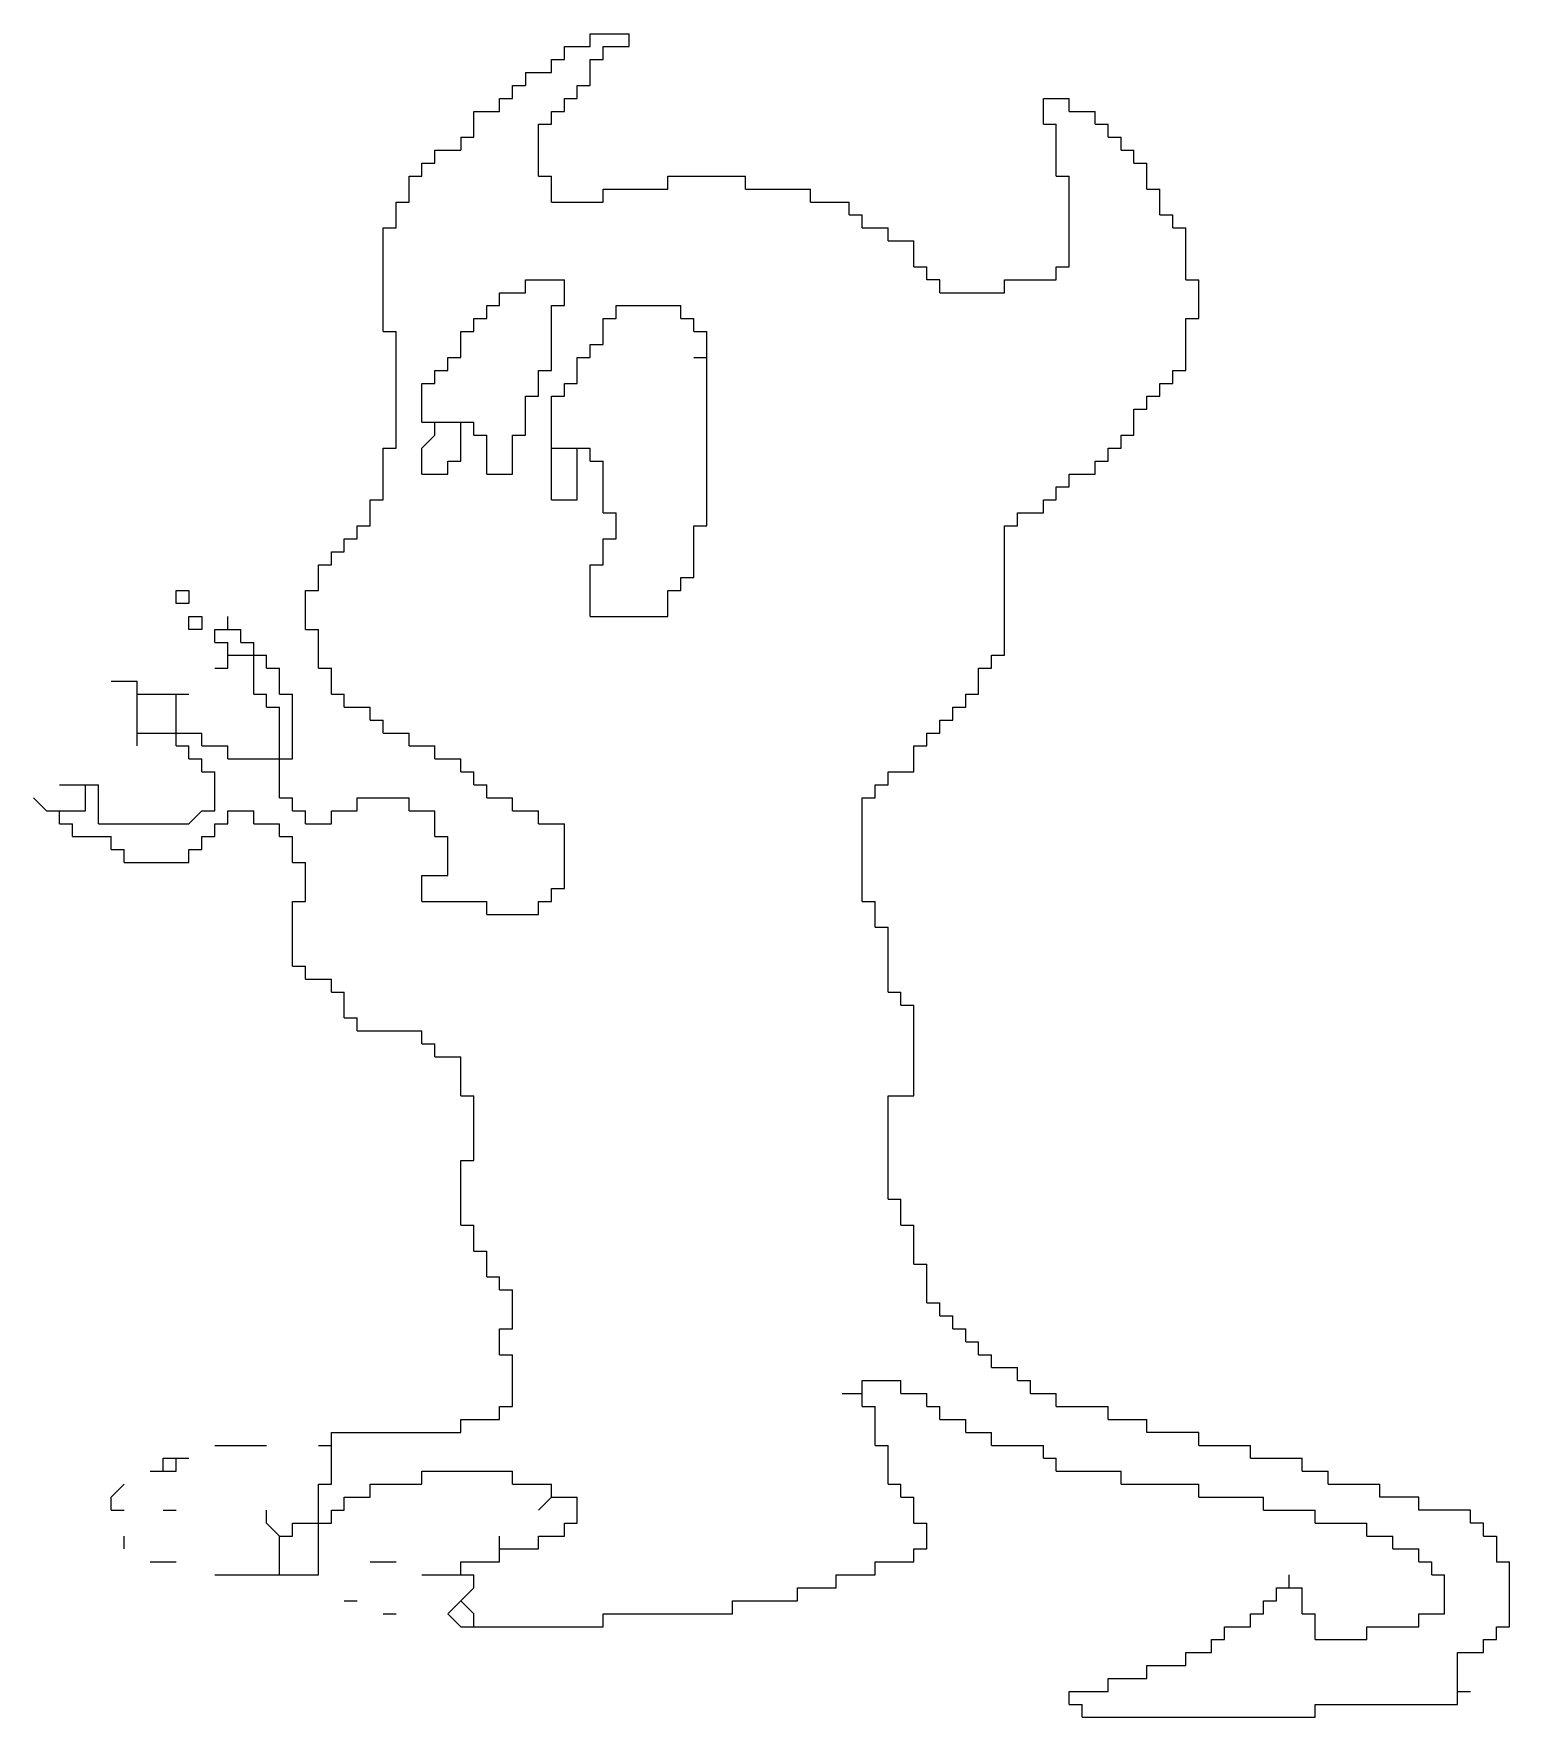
# Model space of a CAD drawing. Extents: x 9 to 66, y 4.5 to 69.5.
import ezdxf

# ---------------------------------------------------------------- set-up
doc = ezdxf.new("R2010")
doc.units = 0
doc.layers.add('JW_ZUKEI', color=7, linetype='CONTINUOUS')

msp = doc.modelspace()

# ---------------------------------------------------------------- linework, layer by layer
at = {"layer": 'JW_ZUKEI', "color": 7, "linetype": 'CONTINUOUS'}
for p, q in [((29.5, 69), (30.5, 69)), ((29.5, 68.5), (29.5, 69)), ((30.5, 69.5), (32, 69.5)), ((30.5, 69), (30.5, 69.5)), ((31, 68.5), (31, 69)), ((31, 69), (32, 69)), ((32, 69), (32, 69.5)), ((29, 68), (29, 68.5)), ((29, 68.5), (29.5, 68.5)), ((30.5, 67.5), (30.5, 68.5)), ((30.5, 68.5), (31, 68.5)), ((28, 68), (29, 68)), ((28, 68), (28, 67.5)), ((27, 66.5), (27, 67)), ((27, 67), (27.5, 67)), ((27.5, 67.5), (28, 67.5)), ((27.5, 67), (27.5, 67.5)), ((29.5, 66.5), (29.5, 67)), ((29.5, 67), (30, 67)), ((30, 67), (30, 67.5)), ((30, 67.5), (30.5, 67.5)), ((48, 67), (49, 67)), ((48, 66), (48, 67)), ((49, 66.5), (49, 67)), ((26, 66.5), (27, 66.5)), ((26, 65.5), (26, 66.5)), ((29, 66), (29, 66.5)), ((29, 66.5), (29.5, 66.5)), ((49, 66.5), (50, 66.5)), ((50, 66), (50, 66.5)), ((28.5, 66), (29, 66)), ((28.5, 64), (28.5, 66)), ((48, 66), (48.5, 66)), ((48.5, 64), (48.5, 66)), ((50, 66), (50.5, 66)), ((50.5, 65.5), (50.5, 66)), ((24.5, 64.5), (24.5, 65)), ((24.5, 65), (25.5, 65)), ((25.5, 65.5), (25.5, 65)), ((25.5, 65.5), (26, 65.5)), ((50.5, 65.5), (51, 65.5)), ((51, 65), (51, 65.5)), ((51, 65), (51.5, 65)), ((51.5, 64.5), (51.5, 65)), ((24, 64.5), (24.5, 64.5)), ((24, 64), (24, 64.5)), ((51.5, 64.5), (52, 64.5)), ((52, 63.5), (52, 64.5)), ((23.5, 64), (24, 64)), ((23.5, 63), (23.5, 64)), ((28.5, 64), (29, 64)), ((29, 63), (29, 64)), ((33.5, 64), (36.5, 64)), ((33.5, 63.5), (33.5, 64)), ((36.5, 63.5), (36.5, 64)), ((48.5, 64), (49, 64)), ((49, 60.5), (49, 64)), ((31, 63), (31, 63.5)), ((31, 63.5), (33.5, 63.5)), ((36.5, 63.5), (39, 63.5)), ((39, 63), (39, 63.5)), ((52, 63.5), (52.5, 63.5)), ((52.5, 62.5), (52.5, 63.5)), ((23, 63), (23.5, 63)), ((23, 62), (23, 63)), ((29, 63), (31, 63)), ((39, 63), (40.5, 63)), ((40.5, 62.5), (40.5, 63)), ((40.5, 62.5), (41, 62.5)), ((41, 62), (41, 62.5)), ((52.5, 62.5), (53, 62.5)), ((53, 62), (53, 62.5)), ((22.5, 58), (22.5, 62)), ((22.5, 62), (23, 62)), ((41, 62), (42, 62)), ((42, 61.5), (42, 62)), ((53, 62), (53.5, 62)), ((53.5, 60), (53.5, 62)), ((42, 61.5), (43, 61.5)), ((43, 60.5), (43, 61.5)), ((43, 60.5), (43.5, 60.5)), ((43.5, 60), (43.5, 60.5)), ((48.5, 60), (48.5, 60.5)), ((48.5, 60.5), (49, 60.5)), ((28, 59.5), (28, 60)), ((28, 60), (29.5, 60)), ((29.5, 59), (29.5, 60)), ((44, 60), (43.5, 60)), ((44, 59.5), (44, 60)), ((46.5, 60), (48.5, 60)), ((46.5, 59.5), (46.5, 60)), ((53.5, 60), (54, 60)), ((54, 58.5), (54, 60)), ((27, 59), (27, 59.5)), ((27, 59.5), (28, 59.5)), ((44, 59.5), (46.5, 59.5)), ((26, 58.5), (26.5, 58.5)), ((26, 58), (26, 58.5)), ((26.5, 58.5), (26.5, 59)), ((26.5, 59), (27, 59)), ((29, 59), (29.5, 59)), ((29, 56.5), (29, 59)), ((31, 58.5), (31.5, 58.5)), ((31, 57.5), (31, 58.5)), ((31.5, 58.5), (31.5, 59)), ((31.5, 59), (34, 59)), ((34, 58.5), (34, 59)), ((34, 58.5), (34.5, 58.5)), ((34.5, 58), (34.5, 58.5)), ((53.5, 58.5), (54, 58.5)), ((53.5, 56.5), (53.5, 58.5)), ((22.5, 58), (23, 58)), ((23, 53.5), (23, 58)), ((25.5, 58), (26, 58)), ((25.5, 57), (25.5, 58)), ((34.5, 58), (35, 58)), ((35, 50.5), (35, 58)), ((30.5, 57), (30.5, 57.5)), ((30.5, 57.5), (31, 57.5)), ((25, 57), (25.5, 57)), ((25, 56.5), (25, 57)), ((30, 56), (30, 57)), ((30, 57), (30.5, 57)), ((34.5, 57), (35, 57)), ((24, 56), (24.5, 56)), ((24, 54.5), (24, 56)), ((24.5, 56.5), (25, 56.5)), ((24.5, 56), (24.5, 56.5)), ((28.5, 55.5), (28.5, 56.5)), ((28.5, 56.5), (29, 56.5)), ((29.5, 55.5), (29.5, 56)), ((29.5, 56), (30, 56)), ((52.5, 55.5), (52.5, 56)), ((52.5, 56), (53, 56)), ((53, 56), (53, 56.5)), ((53, 56.5), (53.5, 56.5)), ((28, 55.5), (28.5, 55.5)), ((28, 54), (28, 55.5)), ((29, 55.5), (29.5, 55.5)), ((29, 51.5), (29, 55.5)), ((52, 55), (52, 55.5)), ((52, 55.5), (52.5, 55.5)), ((51.5, 54), (51.5, 55)), ((51.5, 55), (52, 55)), ((24, 54.5), (26, 54.5)), ((24, 53.5), (24.5, 54)), ((24.5, 54), (24.5, 54.5)), ((25.5, 53), (25.5, 54.5)), ((26, 54), (26, 54.5)), ((26, 54), (26.5, 54)), ((26.5, 52.5), (26.5, 54)), ((27.5, 52.5), (27.5, 54)), ((27.5, 54), (28, 54)), ((51, 53.5), (51, 54)), ((51, 54), (51.5, 54)), ((22.5, 51.5), (22.5, 53.5)), ((22.5, 53.5), (23, 53.5)), ((24, 52.5), (24, 53.5)), ((29, 53.5), (30.5, 53.5)), ((30, 51.5), (30, 53.5)), ((30.5, 53), (30.5, 53.5)), ((50.5, 53), (50.5, 53.5)), ((50.5, 53.5), (51, 53.5)), ((25, 52.5), (25, 53)), ((25, 53), (25.5, 53)), ((30.5, 53), (31, 53)), ((31, 51), (31, 53)), ((50, 52.5), (50, 53)), ((50, 53), (50.5, 53)), ((24, 52.5), (25, 52.5)), ((26.5, 52.5), (27.5, 52.5)), ((48.5, 51.5), (48.5, 52)), ((48.5, 52), (49, 52)), ((49, 52), (49, 52.5)), ((49, 52.5), (50, 52.5)), ((22, 50.5), (22, 51.5)), ((22, 51.5), (22.5, 51.5)), ((29, 51.5), (30, 51.5)), ((48, 51), (48, 51.5)), ((48, 51.5), (48.5, 51.5)), ((31, 51), (31.5, 51)), ((31.5, 50), (31.5, 51)), ((47, 50.5), (47, 51)), ((47, 51), (48, 51)), ((21.5, 50), (21.5, 50.5)), ((21.5, 50.5), (22, 50.5)), ((34.5, 50.5), (35, 50.5)), ((34.5, 48.5), (34.5, 50.5)), ((46.5, 45.5), (46.5, 50.5)), ((46.5, 50.5), (47, 50.5)), ((20.5, 49), (20.5, 49.5)), ((20.5, 49.5), (21, 49.5)), ((21, 49.5), (21, 50)), ((21, 50), (21.5, 50)), ((31, 50), (31.5, 50)), ((31, 49), (31, 50)), ((20, 48), (20, 49)), ((20, 49), (20.5, 49)), ((30.5, 47), (30.5, 49)), ((30.5, 49), (31, 49)), ((34, 48.5), (34.5, 48.5)), ((34, 48), (34, 48.5)), ((14.5, 47.5), (14.5, 48)), ((14.5, 48), (15, 48)), ((15, 47.5), (14.5, 47.5)), ((15, 48), (15, 47.5)), ((19.5, 46.5), (19.5, 48)), ((19.5, 48), (20, 48)), ((33.5, 48), (34, 48)), ((33.5, 47), (33.5, 48)), ((15, 46.5), (15, 47)), ((15, 47), (15.5, 47)), ((15.5, 47), (15.5, 46.5)), ((16.5, 46.5), (16.5, 47)), ((30.5, 47), (33.5, 47)), ((15.5, 46.5), (15, 46.5)), ((16, 46.5), (17, 46.5)), ((16, 46), (16, 46.5)), ((17, 46), (17, 46.5)), ((19.5, 46.5), (20, 46.5)), ((20, 45), (20, 46.5)), ((16, 46), (16.5, 46)), ((16.5, 45), (16.5, 46)), ((16.5, 45.5), (18, 45.5)), ((17, 46), (17.5, 46)), ((17.5, 44), (17.5, 46)), ((18, 45), (18, 45.5)), ((46, 45), (46, 45.5)), ((46, 45.5), (46.5, 45.5)), ((16, 45), (16.5, 45)), ((18, 45), (18.5, 45)), ((18.5, 44), (18.5, 45)), ((20, 45), (20.5, 45)), ((20.5, 44), (20.5, 45)), ((45.5, 44), (45.5, 45)), ((45.5, 45), (46, 45)), ((12, 44.5), (13, 44.5)), ((13, 42), (13, 44.5)), ((13, 44), (15, 44)), ((14.5, 42), (14.5, 44)), ((17.5, 44), (18, 44)), ((18, 43.5), (18, 44)), ((18.5, 44), (19, 44)), ((19, 41.5), (19, 44)), ((20.5, 44), (21, 44)), ((21, 43.5), (21, 44)), ((45, 43.5), (45, 44)), ((45, 44), (45.5, 44)), ((18, 43.5), (18.5, 43.5)), ((18.5, 41.214), (18.5, 43.5)), ((21, 43.5), (22, 43.5)), ((22, 43), (22, 43.5)), ((22, 43), (22.5, 43)), ((22.5, 42.5), (22.5, 43)), ((44, 42.5), (44, 43)), ((44, 43), (44.5, 43)), ((44.5, 43), (44.5, 43.5)), ((44.5, 43.5), (45, 43.5)), ((13, 42.5), (15.5, 42.5)), ((15.5, 42), (15.5, 42.5)), ((22.5, 42.5), (23.5, 42.5)), ((23.5, 42), (23.5, 42.5)), ((43.5, 42.5), (44, 42.5)), ((43.5, 42), (43.5, 42.5)), ((14.5, 42), (15, 42)), ((15, 41.5), (15, 42)), ((15.5, 42), (16.5, 42)), ((16.5, 41.5), (16.5, 42)), ((23.5, 42), (24.5, 42)), ((24.5, 41.5), (24.5, 42)), ((43, 42), (43.5, 42)), ((43, 41), (43, 42)), ((15, 41.5), (15.5, 41.5)), ((15.5, 41), (15.5, 41.5)), ((15.5, 41), (16, 41)), ((16, 39.5), (16, 41)), ((16.5, 41.5), (19, 41.5)), ((18.5, 40), (18.5, 41.214)), ((24.5, 41.5), (25.5, 41.5)), ((25.5, 41), (25.5, 41.5)), ((25.5, 41), (26, 41)), ((26, 40.5), (26, 41)), ((42, 40.5), (42, 41)), ((42, 41), (43, 41)), ((10, 40.5), (11.5, 40.5)), ((11, 39.5), (11, 40.5)), ((11.5, 39), (11.5, 40.5)), ((26, 40.5), (26.5, 40.5)), ((26.5, 40), (26.5, 40.5)), ((41.5, 40), (41.5, 40.5)), ((41.5, 40.5), (42, 40.5)), ((9.5, 39.5), (9, 40)), ((18.5, 40), (19, 40)), ((19, 39.5), (19, 40)), ((21.5, 40), (23.5, 40)), ((21.5, 39.5), (21.5, 40)), ((23.5, 39.5), (23.5, 40)), ((26.5, 40), (27.5, 40)), ((27.5, 39.5), (27.5, 40)), ((41, 40), (41.5, 40)), ((41, 36), (41, 40)), ((9.5, 39.5), (11, 39.5)), ((10, 39), (10, 39.5)), ((10, 39), (10.5, 39)), ((10.5, 38.5), (10.5, 39)), ((11.5, 39), (15, 39)), ((15, 39), (15.5, 39.5)), ((15.5, 39.5), (16, 39.5)), ((16, 38.5), (16, 39)), ((16, 39), (16.5, 39)), ((16.5, 39), (16.5, 39.5)), ((16.5, 39.5), (17.5, 39.5)), ((17.5, 39), (17.5, 39.5)), ((17.5, 39), (18.5, 39)), ((18.5, 38.5), (18.5, 39)), ((19, 39.5), (19.5, 39.5)), ((19.5, 39), (19.5, 39.5)), ((19.5, 39), (20.5, 39)), ((20.5, 39), (20.5, 39.5)), ((20.5, 39.5), (21.5, 39.5)), ((23.5, 39.5), (24.5, 39.5)), ((24.5, 38.5), (24.5, 39.5)), ((27.5, 39.5), (28.5, 39.5)), ((28.5, 39), (28.5, 39.5)), ((28.5, 39), (29.5, 39)), ((29.5, 36.5), (29.5, 39)), ((10.5, 38.5), (12, 38.5)), ((12, 38), (12, 38.5)), ((15.5, 38), (15.5, 38.5)), ((15.5, 38.5), (16, 38.5)), ((18.5, 38.5), (19, 38.5)), ((19, 37.5), (19, 38.5)), ((24.5, 38.5), (25, 38.5)), ((25, 37), (25, 38.5)), ((12, 38), (12.5, 38)), ((12.5, 37.5), (12.5, 38)), ((15, 38), (15.5, 38)), ((15, 37.5), (15, 38)), ((12.5, 37.5), (15, 37.5)), ((19, 37.5), (19.5, 37.5)), ((19.5, 36), (19.5, 37.5)), ((24, 36), (24, 37)), ((24, 37), (25, 37)), ((29, 36.5), (29.5, 36.5)), ((29, 36), (29, 36.5)), ((19, 36), (19.5, 36)), ((19, 33.5), (19, 36)), ((24, 36), (26.5, 36)), ((26.5, 35.5), (26.5, 36)), ((28.5, 36), (29, 36)), ((28.5, 35.5), (28.5, 36)), ((41, 36), (41.5, 36)), ((41.5, 35), (41.5, 36)), ((26.5, 35.5), (28.5, 35.5)), ((41.5, 35), (42, 35)), ((42, 32.5), (42, 35)), ((19, 33.5), (19.5, 33.5)), ((19.5, 33), (19.5, 33.5)), ((19.5, 33), (20.5, 33)), ((20.5, 32.5), (20.5, 33)), ((20.5, 32.5), (21, 32.5)), ((21, 31.5), (21, 32.5)), ((42, 32.5), (42.5, 32.5)), ((42.5, 32), (42.5, 32.5)), ((42.5, 32), (43, 32)), ((43, 28.5), (43, 32)), ((21, 31.5), (21.5, 31.5)), ((21.5, 31), (21.5, 31.5)), ((21.5, 31), (24, 31)), ((24, 30.5), (24, 31)), ((24, 30.5), (24.5, 30.5)), ((24.5, 30), (24.5, 30.5)), ((24.5, 30), (25.5, 30)), ((25.5, 28.5), (25.5, 30)), ((25.5, 28.5), (26, 28.5)), ((26, 26), (26, 28.5)), ((42, 28.5), (43, 28.5)), ((42, 24.5), (42, 28.5)), ((25.5, 23.5), (25.5, 26)), ((25.5, 26), (26, 26)), ((42, 24.5), (42.5, 24.5)), ((42.5, 23.5), (42.5, 24.5)), ((25.5, 23.5), (26, 23.5)), ((26, 22.5), (26, 23.5)), ((42.5, 23.5), (43, 23.5)), ((43, 22), (43, 23.5)), ((26, 22.5), (26.5, 22.5)), ((26.5, 21.5), (26.5, 22.5)), ((26.5, 21.5), (27, 21.5)), ((27, 21), (27, 21.5)), ((43, 22), (43.5, 22)), ((43.5, 20.5), (43.5, 22)), ((27, 21), (27.5, 21)), ((27.5, 19.5), (27.5, 21)), ((43.5, 20.5), (44, 20.5)), ((44, 20), (44, 20.5)), ((27, 18.5), (27, 19.5)), ((27, 19.5), (27.5, 19.5)), ((44, 20), (44.5, 20)), ((44.5, 19.5), (44.5, 20)), ((44.5, 19.5), (45, 19.5)), ((45, 19), (45, 19.5)), ((45, 19), (45.5, 19)), ((45.5, 18.5), (45.5, 19)), ((27, 18.5), (27.5, 18.5)), ((27.5, 16.5), (27.5, 18.5)), ((45.5, 18.5), (46, 18.5)), ((46, 18), (46, 18.5)), ((46, 18), (47, 18)), ((47, 17.5), (47, 18)), ((40.226, 17), (41, 17)), ((41, 17.5), (42.5, 17.5)), ((41, 16.5), (41, 17.5)), ((42.5, 17), (42.5, 17.5)), ((42.5, 17), (43.5, 17)), ((43.5, 16.5), (43.5, 17)), ((47, 17.5), (47.5, 17.5)), ((47.5, 17), (47.5, 17.5)), ((47.5, 17), (48.5, 17)), ((48.5, 16.5), (48.5, 17)), ((27, 16.5), (27.5, 16.5)), ((27, 16), (27, 16.5)), ((41, 16.5), (41.5, 16.5)), ((41.5, 15), (41.5, 16.5)), ((43.5, 16.5), (44, 16.5)), ((44, 16), (44, 16.5)), ((48.5, 16.5), (50.5, 16.5)), ((50.5, 16), (50.5, 16.5)), ((25.5, 16), (27, 16)), ((25.5, 15.5), (25.5, 16)), ((44, 16), (45, 16)), ((45, 15.5), (45, 16)), ((50.5, 16), (52, 16)), ((52, 15.5), (52, 16)), ((16, 15), (18, 15)), ((20, 15), (20.5, 15)), ((20.5, 15.5), (25.5, 15.5)), ((20.5, 13.5), (20.5, 15.5)), ((41.5, 15), (42, 15)), ((42, 13.5), (42, 15)), ((45, 15.5), (46, 15.5)), ((46, 15), (46, 15.5)), ((46, 15), (48, 15)), ((48, 14.5), (48, 15)), ((54, 15.5), (52, 15.5)), ((54, 15), (54, 15.5)), ((54, 15), (56, 15)), ((56, 14.5), (56, 15)), ((14, 14.5), (15, 14.5)), ((14, 14), (14, 14.5)), ((14.5, 14), (14.5, 14.5)), ((48, 14.5), (48.5, 14.5)), ((48.5, 14), (48.5, 14.5)), ((56, 14.5), (58, 14.5)), ((58, 14), (58, 14.5)), ((13.5, 14), (14.5, 14)), ((24, 13.5), (24, 14)), ((24, 14), (27.5, 14)), ((27.5, 13.5), (27.5, 14)), ((48.5, 14), (51, 14)), ((51, 13.5), (51, 14)), ((58, 14), (59, 14)), ((59, 13.5), (59, 14)), ((12, 13), (12.5, 13.5)), ((12, 12.5), (12, 13)), ((20, 10), (20, 13.5)), ((20, 13.5), (20.5, 13.5)), ((21, 12.5), (21, 13)), ((21, 13), (22, 13)), ((22, 13), (22, 13.5)), ((22, 13.5), (24, 13.5)), ((27.5, 13.5), (29, 13.5)), ((28.5, 12.5), (29, 13)), ((29, 13), (29, 13.5)), ((29, 13), (30, 13)), ((30, 12), (30, 13)), ((42, 13.5), (42.5, 13.5)), ((42.5, 13), (42.5, 13.5)), ((42.5, 13), (43, 13)), ((43, 12), (43, 13)), ((51, 13.5), (54, 13.5)), ((54, 13), (54, 13.5)), ((54, 13), (56.5, 13)), ((56.5, 12.5), (56.5, 13)), ((59, 13.5), (61, 13.5)), ((61, 13), (61, 13.5)), ((62.5, 13), (61, 13)), ((62.5, 12.5), (62.5, 13)), ((12, 12.5), (12.5, 12.5)), ((14, 12.5), (14.5, 12.5)), ((18, 12), (18, 12.5)), ((20.5, 12), (20.5, 12.5)), ((20.5, 12.5), (21, 12.5)), ((56.5, 12.5), (58.5, 12.5)), ((58.5, 12), (58.5, 12.5)), ((64.5, 12.5), (62.5, 12.5)), ((64.5, 12), (64.5, 12.5)), ((18.5, 11.5), (18, 12)), ((19, 12), (20.5, 12)), ((19, 11.5), (19, 12)), ((29.5, 12), (30, 12)), ((29.5, 11.5), (29.5, 12)), ((43, 12), (43.5, 12)), ((43.5, 11), (43.5, 12)), ((58.5, 12), (60.5, 12)), ((60.5, 11.5), (60.5, 12)), ((65, 12), (64.5, 12)), ((65, 11.5), (65, 12)), ((12.5, 11), (12.5, 11.5)), ((18.5, 10), (18.5, 11.5)), ((18.5, 11.5), (19, 11.5)), ((27, 10.5), (27, 11.5)), ((28.5, 11.5), (29.5, 11.5)), ((28.5, 11), (28.5, 11.5)), ((60.5, 11.5), (61.5, 11.5)), ((61.5, 11), (61.5, 11.5)), ((65, 11.5), (65.5, 11.5)), ((65.5, 11.5), (65.5, 10.5)), ((13.5, 10.5), (14.5, 10.5)), ((22, 10.5), (23, 10.5)), ((25.5, 10), (25.5, 10.5)), ((25.5, 10.5), (27, 10.5)), ((27, 11), (28.5, 11)), ((41.5, 10), (41.5, 10.5)), ((41.5, 10.5), (43, 10.5)), ((43, 11), (43.5, 11)), ((43, 10.5), (43, 11)), ((61.5, 11), (62.5, 11)), ((62.5, 10.5), (62.5, 11)), ((62.5, 10.5), (63, 10.5)), ((63, 10), (63, 10.5)), ((65.5, 10.5), (66, 10.5)), ((66, 8), (66, 10.5)), ((16, 10), (20, 10)), ((24, 10), (26, 10)), ((26, 9.5), (26, 10)), ((40, 10), (41.5, 10)), ((40, 9.5), (40, 10)), ((57.5, 9.5), (57.5, 10)), ((63, 10), (63.5, 10)), ((63.5, 8.5), (63.5, 10)), ((25, 8.5), (26, 9.5)), ((38.5, 9), (38.5, 9.5)), ((38.5, 9.5), (40, 9.5)), ((57, 9.5), (58, 9.5)), ((57, 9), (57, 9.5)), ((58, 8.5), (58, 9.5)), ((21, 9), (21.5, 9)), ((22.5, 8.5), (23, 8.5)), ((25.5, 8), (25, 8.5)), ((26, 8.5), (25.5, 9)), ((26, 8), (26, 8.5)), ((31, 8), (31, 8.5)), ((31, 8.5), (36, 8.5)), ((36, 8.5), (36, 9)), ((36, 9), (38.5, 9)), ((56, 8), (56, 8.5)), ((56, 8.5), (56.5, 8.5)), ((56.5, 8.5), (56.5, 9)), ((56.5, 9), (57, 9)), ((58, 8.5), (58.5, 8.5)), ((58.5, 7.5), (58.5, 8.5)), ((62.5, 8.5), (63.5, 8.5)), ((62.5, 8), (62.5, 8.5)), ((25.5, 8), (31, 8)), ((55, 7.5), (55, 8)), ((55, 8), (56, 8)), ((60.5, 7.5), (60.5, 8)), ((60.5, 8), (62.5, 8)), ((65.5, 7.5), (65.5, 8)), ((65.5, 8), (66, 8)), ((54.5, 7), (54.5, 7.5)), ((54.5, 7.5), (55, 7.5)), ((58.5, 7.5), (60.5, 7.5)), ((65, 7.5), (65.5, 7.5)), ((65, 7), (65, 7.5)), ((52, 6), (52, 6.5)), ((52, 6.5), (53.5, 6.5)), ((53.5, 6.5), (53.5, 7)), ((53.5, 7), (54.5, 7)), ((64, 7), (65, 7)), ((64, 5), (64, 7)), ((50.5, 5.5), (50.5, 6)), ((50.5, 6), (52, 6)), ((49, 5), (49, 5.5)), ((49, 5.5), (50.5, 5.5)), ((64, 5.5), (64.5, 5.5)), ((49, 5), (49.5, 5)), ((49.5, 4.5), (49.5, 5)), ((58.5, 5), (64, 5)), ((58.5, 4.5), (58.5, 5)), ((49.5, 4.5), (58.5, 4.5))]:
    msp.add_line(p, q, dxfattribs=at)

doc.saveas('drawing.dxf')
